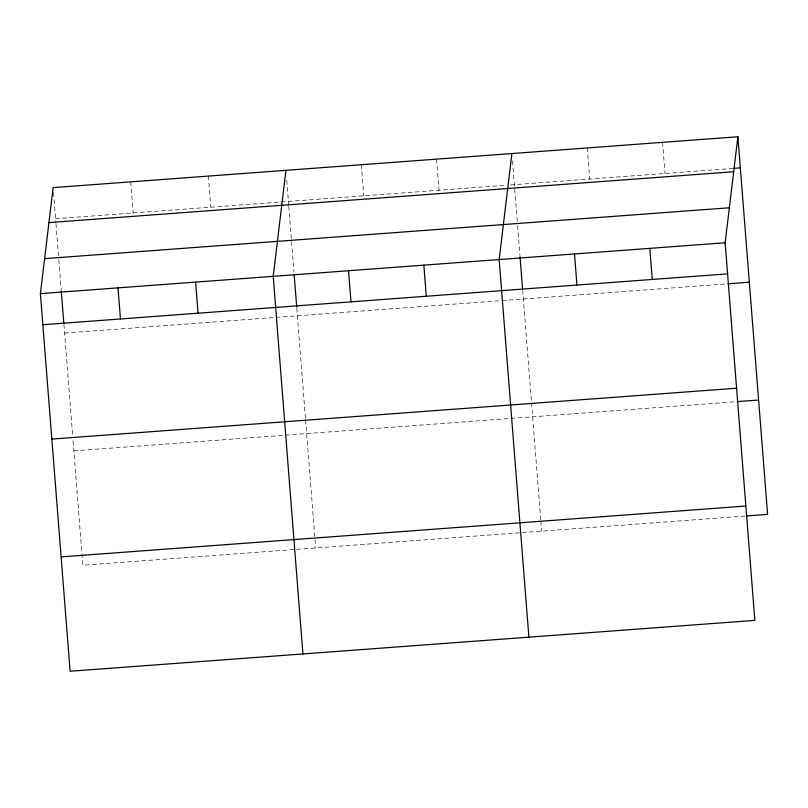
<?xml version="1.0" encoding="UTF-8"?>
<svg xmlns="http://www.w3.org/2000/svg" width="808" height="808" viewBox="0 0 808 808"><rect width="100%" height="100%" fill="white"/><g stroke="black" fill="none" stroke-linecap="round" stroke-linejoin="round"><path stroke-width="0.61" stroke-dasharray="4.04 3.03" d="M55.59 218.726L505.576 185.295M510.595 184.921L732.795 168.417M64.59 333.078L500.768 300.667M502.021 300.576L726.735 283.881M73.861 450.884L736.007 401.697M745.006 516.049L82.86 565.236L72.781 437.098M662.56 142.349L665.004 173.447M587.234 147.945L589.688 179.043M512.504 161.004L517.494 224.412M517.595 225.654L519.938 255.49M522.675 290.294L531.452 401.768M531.553 403.02L540.754 519.968M540.855 521.21L541.633 531.159M436.593 159.136L439.047 190.233M361.277 164.731L363.721 195.829M286.739 180.275L288.698 205.161M288.789 206.404L293.981 272.276M296.809 308.323L305.485 418.554M305.586 419.806L315.675 547.945M208.353 176.094L210.797 207.191M130.744 181.861L133.189 212.958M53.53 192.597L55.883 222.453M55.984 223.695L58.721 258.499M58.812 259.742L61.166 289.567M63.903 324.372L72.68 435.845"/><path stroke-width="1.21" d="M737.886 136.754L725.14 242.764L754.854 620.382L70.114 671.246L40.4 293.627L53.146 187.618L737.886 136.754L767.6 514.373L746.259 515.959M285.951 170.326L273.215 276.336L302.929 653.955M511.919 153.54L499.172 259.55L528.897 637.169M734.048 168.327L740.33 167.852M48.934 222.604L733.674 171.74M44.602 258.651L729.341 207.777M40.4 293.627L725.14 242.764M42.844 324.735L727.584 273.861M727.988 283.79L749.329 282.204M51.843 439.077L736.583 388.214M737.26 401.606L758.601 400.021M61.115 556.894L745.855 506.03M649.814 248.359L652.268 279.457M574.498 253.954L576.942 285.052M520.039 256.732L522.584 289.052M423.857 265.145L426.301 296.243M348.531 270.741L350.985 301.839M294.173 274.76L296.718 307.08M195.607 282.103L198.051 313.201M118.008 287.86L120.453 318.968M61.267 290.819L63.802 323.129"/></g></svg>
